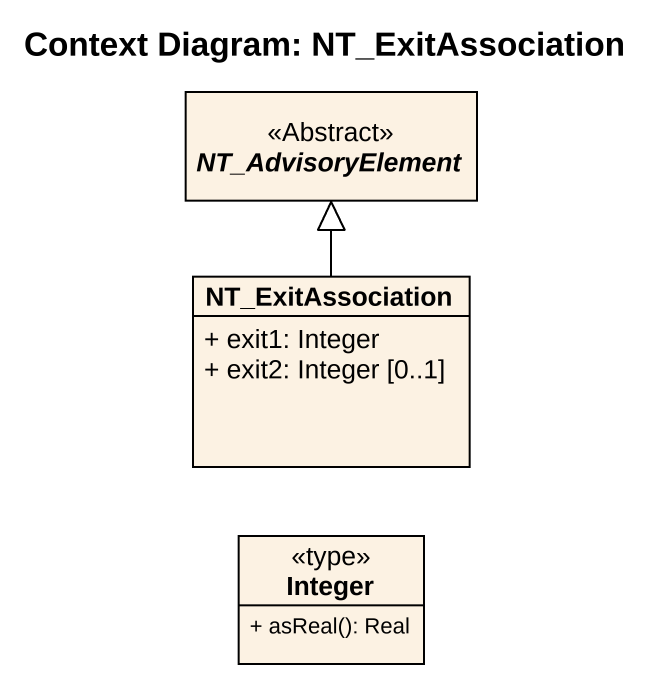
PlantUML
@startuml
title Context Diagram: NT_ExitAssociation
hide circle
hide empty members
skinparam classAttributeIconSize 0
abstract class NT_AdvisoryElement <<Abstract>>
class NT_ExitAssociation {
  + exit1: Integer
  + exit2: Integer [0..1]
}
class Integer <<type>> {
  + asReal(): Real
}
NT_ExitAssociation -up-|> NT_AdvisoryElement
@enduml
